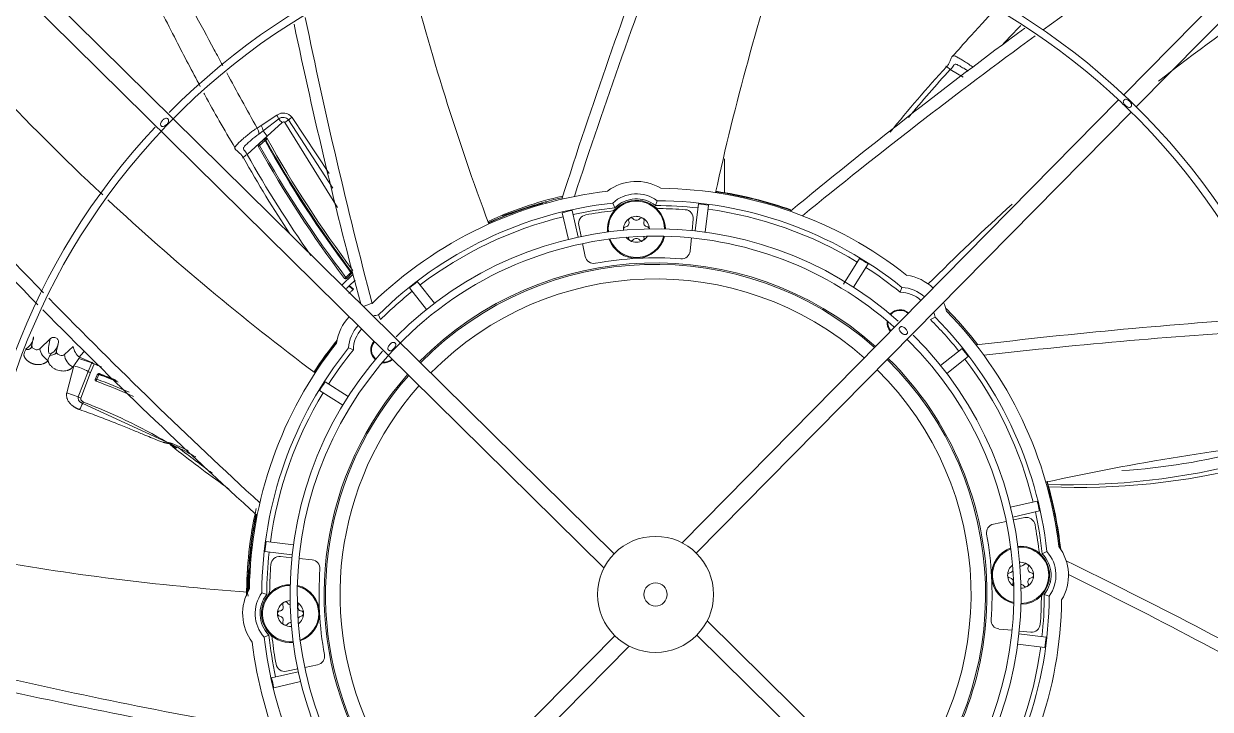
# Model space of a CAD drawing. Header units: millimetres. Extents: x 113490 to 142599, y -20467 to 115.
# Drawn here: x 128696.5 to 129105.5, y -10328.6 to -10092.3 of the extents above; entities that cross this region are included whole.
import ezdxf

# ---------------------------------------------------------------- set-up
doc = ezdxf.new("R2010")
doc.units = ezdxf.units.MM
doc.layers.add('DV3_0', color=7, linetype='Continuous')

msp = doc.modelspace()

# ---------------------------------------------------------------- linework, layer by layer
at = {"layer": 'DV3_0', "color": 7, "linetype": 'Continuous', "lineweight": 15}
for p, q in [((128554.01, -9942.2), (128896.44, -10279.87)), ((128900, -10274.95), (128561.7, -9941.35)), ((129228.36, -9961.9), (129075.62, -10116.79)), ((129079.94, -10120.95), (129232.66, -9966.08)), ((129015.85, -10108.08), (129020.33, -10110.72)), ((129073.86, -10118.57), (128923.36, -10271.19)), ((128928.28, -10274.75), (129078.19, -10122.73)), ((128778.32, -10127.36), (128783.69, -10123.81)), ((128778.97, -10129.23), (128784.33, -10125.08)), ((128780.41, -10131.1), (128785.5, -10126.33)), ((128786.43, -10126.36), (128804.58, -10155.67)), ((128787.72, -10125.48), (128802.95, -10148.99)), ((128788.94, -10124.57), (128801.71, -10143.89)), ((128777.44, -10130.33), (128778.97, -10129.23)), ((128773.46, -10137.37), (128780.41, -10131.1)), ((128777.41, -10133.87), (128779.29, -10132.14)), ((128777.77, -10134.29), (128779.64, -10132.57)), ((128779.64, -10132.57), (128779.9, -10132.4)), ((128779.9, -10132.4), (128780.39, -10131.88)), ((128938.05, -10150.52), (128938.05, -10138.81)), ((128872.64, -10154.77), (128861.4, -10158.56)), ((128900.23, -10155.72), (128899.48, -10154.09)), ((128914.24, -10154.99), (128914.81, -10153.29)), ((128929.01, -10154.36), (128927.86, -10163.73)), ((128932.48, -10154.79), (128931.33, -10164.15)), ((128882.07, -10157.43), (128884.19, -10166.63)), ((128885.48, -10156.64), (128887.6, -10165.84)), ((128888.58, -10165.63), (128887.77, -10161.75)), ((128927.26, -10159.68), (128926.86, -10163.62)), ((128926.61, -10166.11), (128926.16, -10170.63)), ((128890.01, -10172.52), (128889.09, -10168.08)), ((128984.52, -10173.21), (128978.99, -10182.06)), ((128987.49, -10175.07), (128982.49, -10183.07)), ((128809.84, -10178.74), (128806.1, -10182.35)), ((128809.24, -10177.99), (128807.52, -10179.76)), ((128809.53, -10178.31), (128807.8, -10180.09)), ((128810.67, -10180.74), (128808.66, -10182.64)), ((128810.08, -10183.83), (128809.98, -10183.95)), ((128829.48, -10183.35), (128835.29, -10190.79)), ((128832.24, -10181.2), (128838.05, -10188.63)), ((128998.57, -10184.85), (128999.19, -10183.17)), ((128819.48, -10194.24), (128818.69, -10192.63)), ((129008.99, -10194.24), (129010.6, -10193.44)), ((128699.87, -10200.22), (128699.27, -10203.11)), ((128697.23, -10204.34), (128697.13, -10204.55)), ((128699.05, -10203.98), (128699.52, -10201.74)), ((128701.99, -10204.3), (128705.72, -10200.74)), ((128707.54, -10205.85), (128708.06, -10203.56)), ((128707.75, -10205.07), (128708.43, -10202)), ((128713.53, -10203.56), (128710.45, -10206.33)), ((128810.1, -10204.66), (128808.42, -10204.04)), ((129019.88, -10204.23), (129012.44, -10210.05)), ((128705.07, -10205.83), (128705.72, -10206.12)), ((128705.72, -10206.12), (128705.54, -10206.48)), ((128713.71, -10210.22), (128715.41, -10207.65)), ((128715.68, -10207.22), (128719.92, -10209.01)), ((129022.03, -10206.99), (129014.6, -10212.8)), ((128718.66, -10212.15), (128715.24, -10220.94)), ((128719.44, -10212.56), (128716.16, -10221.35)), ((128719.87, -10209.15), (128718.66, -10212.15)), ((128720.69, -10209.62), (128719.44, -10212.56)), ((128719.92, -10209.01), (128719.87, -10209.15)), ((128719.93, -10208.97), (128719.92, -10209.01)), ((128720.72, -10209.54), (128720.69, -10209.62)), ((128720.73, -10209.53), (128720.72, -10209.54)), ((128721.1, -10214.95), (128721.8, -10213.34)), ((128721.66, -10214.79), (128722.36, -10213.18)), ((128722.43, -10213.05), (128722.54, -10212.89)), ((128800.32, -10215.74), (128808.32, -10220.74)), ((128715.24, -10220.94), (128711.3, -10219.49)), ((128716.16, -10221.35), (128715.24, -10220.94)), ((128798.46, -10218.71), (128806.47, -10223.71)), ((128717.07, -10222.69), (128716.78, -10223.16)), ((128746.91, -10237.16), (128747.08, -10237.39)), ((128747.19, -10237.2), (128747.27, -10237.29)), ((128747.19, -10237.2), (128747.34, -10237.26)), ((128747.34, -10237.26), (128747.5, -10237.32)), ((128747.5, -10237.32), (128748.88, -10238.61)), ((128747.08, -10237.39), (128748.62, -10238.83)), ((129045.8, -10256.82), (129036.6, -10258.94)), ((129046.59, -10260.23), (129037.39, -10262.35)), ((129030.71, -10264.76), (129035.15, -10263.84)), ((129037.6, -10263.33), (129041.48, -10262.52)), ((128780.03, -10270.75), (128789.4, -10271.9)), ((128779.61, -10274.22), (128788.98, -10275.37)), ((128784.93, -10275.97), (128788.87, -10276.37)), ((128791.36, -10276.62), (128795.87, -10277.07)), ((129047.5, -10274.99), (129049.14, -10274.23)), ((128780.24, -10288.99), (128778.54, -10288.42)), ((129048.24, -10288.99), (129049.94, -10289.57)), ((129241.33, -10603.11), (128932.04, -10298.11)), ((129037.12, -10301.36), (129032.6, -10300.91)), ((129048.87, -10303.76), (129039.5, -10302.61)), ((129043.55, -10302.01), (129039.6, -10301.61)), ((128900.2, -10303.23), (128566.6, -10641.53)), ((128567.45, -10649.21), (128905.11, -10306.79)), ((128780.97, -10303), (128779.34, -10303.75)), ((128928.48, -10303.03), (129237.15, -10607.41)), ((129048.44, -10307.23), (129039.07, -10306.08)), ((128790.88, -10314.65), (128787, -10315.46)), ((128797.77, -10313.22), (128793.33, -10314.14)), ((128781.89, -10317.75), (128791.09, -10315.63)), ((128782.68, -10321.16), (128791.87, -10319.04))]:
    msp.add_line(p, q, dxfattribs=at)
at = {"layer": 'DV3_0', "color": 7, "linetype": 'Continuous', "lineweight": 20}
for p, q in [((128786.43, -10126.36), (128787.72, -10125.48)), ((128875.07, -10154.21), (128875.03, -10154.07)), ((128808.66, -10182.64), (128808.52, -10182.78)), ((128715.4, -10207.65), (128715.68, -10207.22)), ((128719.87, -10209.15), (128715.41, -10207.65)), ((128711.3, -10219.49), (128713.71, -10210.22)), ((128716.78, -10223.16), (128745.78, -10236.48)), ((128745.78, -10236.48), (128745.77, -10236.89)), ((128745.78, -10236.48), (128746.32, -10236.78)), ((128745.78, -10236.48), (128746.88, -10236.69)), ((128746.32, -10236.78), (128746.87, -10237.09)), ((128746.87, -10237.09), (128746.88, -10236.69)), ((128746.87, -10237.09), (128746.91, -10237.16)), ((128747.01, -10237.14), (128746.91, -10237.16)), ((128747.01, -10237.14), (128747.19, -10237.2)), ((128747.27, -10237.29), (128747.08, -10237.39)), ((128747.34, -10237.26), (128747.27, -10237.29)), ((128748.88, -10238.61), (128748.62, -10238.83)), ((128749.37, -10238.18), (128749.74, -10238.37))]:
    msp.add_line(p, q, dxfattribs=at)
at = {"layer": 'DV3_0', "color": 7, "linetype": 'Continuous', "lineweight": 15}
for radius in [20, 4]:
    msp.add_circle((128914.24, -10288.99), radius, dxfattribs=at)
for centre, radius, start, end in [((128914.24, -10288.99), 551.5, 105.4775, 164.5225), ((128914.24, -10288.99), 551.5, 15.4775, 74.5225), ((130179.63, -11647.12), 1921.39, 122.74609, 126.08801), ((128914.24, -10288.99), 236, 46.5586, 135.2674), ((128914.24, -10288.99), 233.5, 90, 135.7261), ((130635.83, -10712.04), 1840.9, 159.13473, 162.31372), ((130713.01, -10747.41), 1921.39, 158.90776, 161.94183), ((128914.24, -10288.99), 233.5, 46.5418, 90), ((129623.25, -10800.46), 872.22, 121.56134, 127.88902), ((129787.24, -10335.96), 872.25, 161.57137, 167.7255), ((129319.63, -9514.4), 872.25, 219.6863, 226.90224), ((129674.05, -9856.53), 872.25, 194.34102, 200.4525), ((130591.57, -9714.08), 1841.22, 191.86002, 194.94133), ((130675.31, -9702.15), 1921.39, 191.64948, 194.66814), ((130133.82, -11575.64), 1840.9, 126.39449, 129.58672), ((130179.63, -11647.12), 1921.39, 126.18988, 129.21483), ((130078.48, -8843.21), 1921.39, 220.9289, 224.29797), ((130014.25, -8898.73), 1840.9, 220.96503, 224.5045), ((129316.32, -10386.86), 411.46, 137.1813, 141.3215), ((129326.1, -10392.88), 421.15, 137.4489, 140.4249), ((128914.24, -10288.99), 236, 45.7307, 46.5586), ((128914.24, -10288.99), 233.5, 45.8392, 46.5418), ((128914.24, -10288.99), 233.5, 316.4663, 45.8392), ((128914.24, -10288.99), 236, 45.7088, 45.7307), ((128914.24, -10288.99), 236, 317.0271, 45.7088), ((128914.24, -10288.99), 233.5, 135.7261, 136.5342), ((128778.71, -10127.11), 5.97, 19.9095, 33.5903), ((128796.5, -10114.89), 15.87, 219.9344, 226.1383), ((128799.09, -10139.4), 17.97, 124.3919, 129.2551), ((128914.24, -10288.99), 236, 136.9648, 225.2631), ((128914.24, -10288.99), 233.5, 136.5342, 225.7814), ((128671.54, -9957.18), 200.9, 301.6287, 302.1063), ((128774.24, -10130.05), 3.21, 354.9769, 34.2701), ((128794.37, -10118.86), 18.56, 213.9567, 221.2472), ((128777.77, -10134.28), 0.539, 130.9762, 206.9336), ((129113.77, -9947.17), 385.12, 209.1088, 217.2094), ((128781.58, -10130.65), 5.27, 217.7216, 223.716), ((129114.04, -9946.84), 384.98, 209.1375, 217.2314), ((128782.02, -10130.23), 3.34, 214.9281, 224.3802), ((129114.95, -9946.43), 383.51, 209.0348, 217.1413), ((129114.79, -9946.66), 382.95, 209.013, 217.1255), ((129114.15, -9947.51), 381.29, 208.9171, 217.0601), ((129127.53, -9940.06), 406.98, 209.179, 213.5123), ((129136.67, -9932.38), 417.06, 209.4401, 215.09), ((128907.64, -10163.16), 16.5, 59.1138, 126.8862), ((128914.24, -10288.99), 140, 96.7677, 134.2323), ((128907.64, -10163.16), 12.2, 54.0148, 131.9852), ((128914.24, -10288.99), 140, 51.7677, 89.2323), ((128914.24, -10288.99), 140.5, 70.6035, 81.4839), ((129319.63, -9514.4), 872.25, 227.0594, 233.1795), ((128914.24, -10288.99), 135.7, 96.2429, 134.7571), ((128910.49, -10277.69), 129.1, 102.6466, 114.718), ((128914.24, -10288.99), 140.5, 106.2061, 114.2129), ((128914.24, -10288.99), 140.5, 103.2172, 105.6896), ((128907.64, -10163.16), 10, 0.7258, 185.2742), ((128907.64, -10163.16), 10.5, 51.1098, 134.8902), ((128915.75, -10153), 3, 231.432, 269.3637), ((128914.24, -10288.99), 134, 83.7483, 90.0009), ((128914.24, -10288.99), 135.7, 51.2429, 89.7571), ((129623.25, -10800.46), 872.22, 132.21456, 134.84001), ((128914.24, -10288.99), 134, 103.7483, 127.2517), ((128914.24, -10288.99), 134, 95.9991, 102.2517), ((128890.71, -10161.14), 3, 100.4277, 191.75), ((128914.24, -10288.99), 133, 96.6363, 100.4277), ((128898.52, -10153.9), 3, 276.6363, 314.568), ((128907.64, -10163.16), 4.47, 120, 180), ((128905.85, -10160.06), 0.895, 120, 202.4776), ((128907.64, -10163.16), 4.48, 90, 120), ((128905.85, -10160.06), 0.895, 37.5224, 120), ((128907.64, -10158.69), 1.36, 217.5224, 322.4776), ((128907.64, -10163.16), 4.47, 60, 90), ((128909.43, -10160.06), 0.895, 60, 142.4776), ((128907.64, -10163.16), 4.48, 1.9825, 60), ((128909.43, -10160.06), 0.895, 337.5224, 60), ((128914.24, -10288.99), 133, 85.5723, 89.3637), ((128924.27, -10159.38), 3, 354.25, 85.5723), ((128914.24, -10288.99), 134, 58.7483, 82.2517), ((128914.24, -10288.99), 126, 48.3991, 135.1791), ((128904.06, -10163.16), 0.895, 97.5224, 180), ((128907.64, -10163.16), 4.47, 180, 184.0175), ((128904.06, -10163.16), 0.895, 180, 200.2402), ((128903.77, -10160.93), 1.36, 277.5224, 22.4776), ((128911.52, -10160.93), 1.36, 157.5224, 262.4776), ((128911.22, -10163.16), 0.895, 9.9487, 82.4776), ((128914.24, -10288.99), 123.5, 90, 135.9997), ((128907.64, -10163.16), 10, 199.6905, 346.3095), ((128907.64, -10163.16), 4.47, 217.8113, 240), ((128905.85, -10166.26), 0.895, 157.5224, 240), ((128903.77, -10165.4), 1.36, 337.5224, 341.5363), ((128905.85, -10166.26), 0.895, 240, 322.4776), ((128907.64, -10163.16), 4.48, 240, 300), ((128907.64, -10167.64), 1.36, 37.5224, 142.4776), ((128909.43, -10166.26), 0.895, 217.5224, 300), ((128907.64, -10163.16), 4.48, 300, 328.1887), ((128909.43, -10166.26), 0.895, 300, 22.4776), ((128911.52, -10165.4), 1.36, 186.618, 202.4776), ((128914.24, -10288.99), 123.5, 48.3006, 90), ((128923.17, -10170.33), 3, 265.6946, 354.25), ((128914.24, -10288.99), 114.25, 48.4114, 135.4011), ((128914.24, -10288.99), 113.75, 48.4247, 135.4011), ((128892.95, -10171.91), 3, 191.75, 280.3054), ((128914.24, -10288.99), 116, 85.6946, 100.3054), ((128807.43, -10179.75), 0.498, 218.6541, 318.3291), ((128806.85, -10175), 3.83, 308.5921, 312.9567), ((128914.24, -10288.99), 134, 50.9991, 57.2517), ((128998.55, -10195.35), 16.5, 46.3964, 81.8862), ((128805.64, -10187.86), 5.84, 42.0523, 60.4649), ((128805.05, -10188.42), 6.81, 42.3918, 58.0521), ((128998.55, -10195.35), 12.2, 46.7471, 86.9852), ((130078.48, -8843.21), 1921.39, 224.37443, 227.39583), ((128914.24, -10288.99), 134, 128.7483, 135.0009), ((128998.55, -10195.35), 10.5, 46.9653, 89.8902), ((130014.25, -8898.73), 1840.9, 224.58153, 227.76772), ((128820.6, -10204.68), 16.5, 104.1138, 115.0288), ((128998.55, -10195.35), 4.5, 49.0529, 138), ((128998.55, -10195.35), 4.25, 49.2681, 138.9663), ((128998.55, -10195.35), 12.2, 9.0148, 17.4816), ((128998.55, -10195.35), 16.5, 14.1138, 25.142), ((128914.24, -10288.99), 140.5, 37.8001, 44.5323), ((128914.24, -10288.99), 140, 6.7677, 44.2323), ((128820.6, -10204.68), 16.5, 136.3964, 171.8862), ((128820.6, -10204.68), 12.2, 136.7471, 176.9852), ((128820.6, -10204.68), 12.2, 99.0148, 107.4816), ((128998.55, -10195.35), 4.5, 172.604, 221.7492), ((128998.55, -10195.35), 4.25, 174.8173, 221.5341), ((128914.24, -10288.99), 134, 38.7483, 45.0009), ((128914.24, -10288.99), 135.7, 6.2429, 44.7571), ((129244.61, -12030.74), 1840.9, 93.67624, 96.85972), ((128694.69, -10199.81), 5.2, 299.2753, 355.4657), ((128820.6, -10204.68), 10.5, 136.9653, 179.8902), ((128914.24, -10288.99), 126, 318.4756, 45.1616), ((129244.5, -12115.65), 1921.39, 93.4677, 96.48783), ((128702.37, -10207.5), 6.02, 150.6073, 169.7649), ((128708.01, -10203.12), 6.14, 191.0857, 238.4637), ((128716.09, -10204.67), 11.09, 159.2633, 186.0082), ((128703.28, -10201.56), 5.17, 298.1501, 355.1477), ((128719.1, -10202.74), 5.64, 188.4366, 232.6429), ((128914.24, -10288.99), 140, 141.7677, 179.2323), ((128914.24, -10288.99), 135.7, 141.2429, 179.7571), ((128914.24, -10288.99), 140.5, 141.3912, 146.9012), ((128820.6, -10204.68), 4.5, 138, 228), ((128820.6, -10204.68), 4.25, 139.2681, 228.9663), ((128914.24, -10288.99), 123.5, 135.9997, 137.2092), ((128914.24, -10288.99), 123.5, 317.6348, 45.2819), ((128710.83, -10209.65), 6.17, 149.0264, 167.8628), ((128716.23, -10205.58), 5.82, 187.3222, 240.049), ((128914.24, -10288.99), 126, 138.321, 225.2028), ((128914.24, -10288.99), 123.5, 137.2092, 226.1082), ((128914.24, -10288.99), 134, 140.9991, 147.2517), ((128820.6, -10204.68), 4.5, 263.0148, 311.7492), ((128820.6, -10204.68), 4.25, 264.8173, 311.5341), ((128914.24, -10288.99), 113.75, 318.4247, 45.4011), ((128914.24, -10288.99), 114.25, 0, 45.4011), ((128914.24, -10288.99), 134, 13.7483, 37.2517), ((128869.59, -10357.26), 214.29, 136.6703, 136.8213), ((128636.67, -10423), 229.43, 67.8122, 68.5066), ((128726.33, -10216.9), 5.12, 155.7254, 163.7053), ((128645.22, -10419.55), 217.85, 65.8506, 69.5295), ((128645.36, -10419.28), 218.26, 66.3808, 69.5382), ((128722.26, -10213.5), 0.483, 68.6251, 160.5796), ((128723.19, -10213.54), 0.903, 146.9279, 156.6786), ((128646.49, -10414.99), 215.6, 67.4926, 69.3956), ((128646.64, -10414.44), 215.18, 67.5838, 69.3759), ((128647.01, -10412.97), 213.86, 67.6827, 69.3175), ((128914.24, -10288.99), 114.25, 138.4114, 204.5312), ((128914.24, -10288.99), 113.75, 138.4247, 203.2684), ((128914.24, -10288.99), 134, 148.7483, 172.2517), ((128747.11, -10239.7), 34.54, 151.3925, 155.3449), ((128746.02, -10240.12), 3.15, 71.5892, 74.3028), ((129234.17, -11102.61), 872.25, 96.10944, 102.2715), ((129059.98, -10016.98), 229.83, 273.7436, 284.4718), ((129057.03, -10010.5), 240.73, 268.2172, 284.865), ((129060.47, -10016.41), 235.71, 267.3918, 284.4925), ((128914.24, -10288.99), 140.5, 6.3104, 16.1431), ((128905.87, -10288.92), 132.6, 167.1218, 180.2811), ((128914.24, -10288.99), 140.5, 168.7601, 179.5273), ((128914.24, -10288.99), 134, 5.9991, 12.2517), ((129031.32, -10267.7), 3, 101.75, 190.3054), ((129042.09, -10265.46), 3, 10.4277, 101.75), ((128914.24, -10288.99), 133, 6.6363, 10.4277), ((128914.24, -10288.99), 116, 355.6946, 10.3054), ((129040.07, -10282.4), 10, 109.6905, 256.3095), ((129040.07, -10282.4), 10, 0, 95.2742), ((129049.33, -10273.27), 3, 186.6363, 224.568), ((129040.07, -10282.4), 16.5, 329.1138, 36.8862), ((128836.5, -9418.2), 872.25, 259.76861, 265.86893), ((128914.24, -10288.99), 134, 173.7483, 180.0009), ((128784.63, -10278.95), 3, 84.25, 175.5723), ((128795.57, -10280.06), 3, 355.6946, 84.25), ((129040.07, -10282.4), 4.48, 90, 94.0175), ((129040.07, -10282.4), 4.47, 60, 90), ((129040.07, -10282.4), 10.5, 321.1098, 44.8902), ((129040.07, -10282.4), 12.2, 324.0148, 41.9852), ((128250.29, -11933.2), 1841.3, 60.95292, 64.05747), ((128816.91, -10284.22), 43.48, 175.7427, 187.0743), ((128914.24, -10288.99), 133, 175.5723, 179.3637), ((128914.24, -10288.99), 116, 175.6946, 190.3054), ((129040.07, -10282.4), 4.48, 127.8113, 180), ((129036.49, -10282.4), 0.895, 97.5224, 180), ((129036.19, -10280.16), 1.36, 277.5224, 338.4565), ((129040.07, -10277.92), 1.36, 261.428, 322.4776), ((129041.86, -10279.3), 0.895, 60, 142.4776), ((129040.07, -10282.4), 4.48, 0, 60), ((129041.86, -10279.3), 0.895, 337.5224, 60), ((129043.94, -10280.16), 1.36, 157.5224, 262.4776), ((129043.65, -10282.4), 0.895, 0, 82.4776), ((128204.55, -12004.18), 1921.33, 60.74083, 63.6758), ((128788.41, -10295.58), 10, 90, 275.2742), ((128788.41, -10295.58), 10, 0, 76.3095), ((129040.07, -10282.4), 4.47, 180, 238.1887), ((129036.49, -10282.4), 0.895, 180, 262.4776), ((129036.19, -10284.63), 1.36, 337.5224, 82.4776), ((129038.28, -10285.5), 0.895, 157.5224, 230.5125), ((129040.07, -10282.4), 10, 270, 0), ((129040.07, -10286.87), 1.36, 37.5224, 84.745), ((129040.07, -10282.4), 4.48, 271.9825, 300), ((129041.86, -10285.5), 0.895, 217.5224, 300), ((129040.07, -10282.4), 4.48, 300, 0), ((129041.86, -10285.5), 0.895, 300, 22.4776), ((129043.94, -10284.63), 1.36, 97.5224, 202.4776), ((129043.65, -10282.4), 0.895, 277.5224, 0), ((128788.41, -10295.58), 16.5, 149.1138, 216.8862), ((128788.41, -10295.58), 12.2, 144.0148, 221.9852), ((128788.41, -10295.58), 10.5, 141.1098, 224.8902), ((128778.25, -10287.48), 3, 321.432, 359.3637), ((128914.24, -10288.99), 114.25, 318.4114, 0), ((128914.24, -10288.99), 135.7, 321.2429, 359.7571), ((128914.24, -10288.99), 133, 355.5723, 359.3637), ((129050.23, -10290.5), 3, 141.432, 179.3637), ((128914.24, -10288.99), 134, 353.7483, 0.0009), ((128788.41, -10295.58), 4.47, 120, 180), ((128784.54, -10293.35), 1.36, 277.5224, 22.4776), ((128786.62, -10292.48), 0.895, 120, 202.4776), ((128788.41, -10295.58), 4.48, 91.9825, 120), ((128786.62, -10292.48), 0.895, 37.5224, 120), ((128788.41, -10291.11), 1.36, 217.5224, 264.745), ((128788.41, -10295.58), 4.48, 0, 58.1887), ((128790.2, -10292.48), 0.895, 337.5224, 50.5125), ((128792.29, -10293.35), 1.36, 157.5224, 262.4776), ((128914.24, -10288.99), 140, 321.7677, 359.2323), ((128784.83, -10295.58), 0.895, 97.5224, 180), ((128788.41, -10295.58), 4.47, 180, 240), ((128784.83, -10295.58), 0.895, 180, 262.4776), ((128784.54, -10297.82), 1.36, 337.5224, 82.4776), ((128786.62, -10298.69), 0.895, 157.5224, 240), ((128788.41, -10300.06), 1.36, 81.428, 142.4776), ((128792.29, -10297.82), 1.36, 97.5224, 158.4565), ((128788.41, -10295.58), 4.48, 307.8113, 0), ((128788.41, -10295.58), 10, 289.6905, 0), ((128791.99, -10295.58), 0.895, 0, 82.4776), ((128791.99, -10295.58), 0.895, 277.5224, 0), ((129032.9, -10297.92), 3, 175.6946, 264.25), ((128779.15, -10304.71), 3, 6.6363, 44.568), ((128786.62, -10298.69), 0.895, 240, 322.4776), ((128788.41, -10295.58), 4.48, 240, 274.0175), ((129043.85, -10299.03), 3, 264.25, 355.5723), ((128914.24, -10288.99), 140, 186.7677, 203.7505), ((128914.24, -10288.99), 135.7, 186.2429, 202.9304), ((128914.24, -10288.99), 134, 185.9991, 192.2517), ((128914.24, -10288.99), 133, 186.6363, 190.4277), ((128797.16, -10310.28), 3, 281.75, 10.3054), ((128914.24, -10288.99), 134, 328.7483, 352.2517), ((128786.39, -10312.52), 3, 190.4277, 281.75), ((129112.03, -8443.29), 1921.39, 257.09501, 260.12283), ((129088, -8524.72), 1840.9, 257.29812, 260.49472)]:
    msp.add_arc(centre, radius, start, end, dxfattribs=at)
at = {"layer": 'DV3_0', "color": 7, "linetype": 'Continuous', "lineweight": 20}
for centre, radius, start, end in [((128785.93, -10126.84), 3.77, 37.022, 126.4642), ((128774.74, -10129.65), 4.25, 5.7332, 32.7349), ((128914.24, -10288.99), 140.35, 70.5208, 81.4905), ((128914.24, -10288.99), 140.35, 106.2061, 114.1302), ((128907.64, -10163.16), 9.71, 0.7926, 185.2074), ((128907.64, -10163.16), 9.71, 200.0694, 345.9306), ((128914.24, -10288.99), 108.75, 48.5638, 135.4011), ((128914.24, -10288.99), 140.35, 141.5068, 146.9448), ((128724.82, -10213.02), 10.82, 133.4767, 147.5853), ((128709.08, -10229.43), 19.76, 61.0068, 76.4573), ((128720.41, -10209.74), 2.98, 233.9494, 251.079), ((128721.69, -10206.92), 2.88, 230.996, 249.7015), ((128721.96, -10206.81), 3, 227.0792, 245.6013), ((128722, -10206.86), 2.96, 225.694, 244.6308), ((128914.24, -10288.99), 108.75, 318.5638, 45.4011), ((128914.24, -10288.99), 108.75, 138.5638, 206.9605), ((128641.94, -10415.91), 207.31, 59.9431, 68.752), ((128716.82, -10395.82), 161.55, 79.2786, 79.6761), ((128693.26, -10368.35), 142.16, 65.0797, 67.84), ((128732.85, -10271.78), 37.44, 63.8071, 66.9621), ((129205.56, -9645.38), 748.98, 232.40465, 234.17794), ((129253.25, -9584.75), 825.07, 232.3917, 233.40913), ((128654.44, -10420.98), 205.99, 60.5447, 62.4419), ((128914.24, -10288.99), 140.35, 6.5068, 15.9471), ((128914.24, -10288.99), 140.35, 168.7119, 179.5033), ((129040.07, -10282.4), 9.71, 110.0694, 255.9306), ((129040.07, -10282.4), 9.71, 0, 95.2074), ((128788.41, -10295.58), 9.71, 90, 275.2074), ((128788.41, -10295.58), 9.71, 0, 75.9306), ((129040.07, -10282.4), 9.71, 270.7926, 0), ((128788.41, -10295.58), 9.71, 290.0694, 0)]:
    msp.add_arc(centre, radius, start, end, dxfattribs=at)
at = {"layer": 'DV3_0', "color": 7, "linetype": 'Continuous', "lineweight": 15}
for centre, major_axis, ratio, start_param, end_param in [((128922.99, -10334.13), (-35.58, 183.06), 0.866796, 0.070986, 0.078814), ((128930.25, -10158.6), (21.65, -2.66), 0.186545, 1.490488, 1.651105), ((128884.69, -10160.99), (21.26, 4.91), 0.186545, 1.490488, 1.651105), ((128983.85, -10177.58), (18.5, -11.56), 0.186545, 1.490488, 1.651105), ((128833.36, -10185.47), (17.19, 13.43), 0.186545, 1.490488, 1.651105), ((129017.76, -10208.11), (13.43, -17.19), 0.186545, 1.490488, 1.651105), ((128802.83, -10219.37), (11.56, 18.5), 0.186545, 1.490488, 1.651105), ((129042.24, -10259.44), (4.91, -21.26), 0.186545, 1.490488, 1.651105), ((128783.85, -10272.98), (2.66, 21.65), 0.186545, 1.490488, 1.651105), ((129044.63, -10305), (-2.66, -21.65), 0.186545, 1.490488, 1.651105), ((128786.23, -10318.54), (-4.91, 21.26), 0.186545, 1.490488, 1.651105)]:
    msp.add_ellipse(centre, major_axis=major_axis, ratio=ratio, start_param=start_param, end_param=end_param, dxfattribs=at)
at = {"layer": 'DV3_0', "color": 7, "linetype": 'Continuous', "lineweight": 20}
for centre, major_axis, ratio, start_param, end_param in [((128875.16, -10154.55), (-0.14, 0.48), 0.498451, 4.711945, 6.283185), ((128875.16, -10154.55), (-0.353, 0.354), 0.432332, 4.479982, 5.381811), ((128876.38, -10154.21), (-0.135, 0.481), 0.498743, 4.711945, 6.283185), ((128756.04, -10212.9), (-22.75, -32.05), 0.299104, 0.877808, 0.898526)]:
    msp.add_ellipse(centre, major_axis=major_axis, ratio=ratio, start_param=start_param, end_param=end_param, dxfattribs=at)
at = {"layer": 'DV3_0', "color": 7, "linetype": 'Continuous', "lineweight": 15}
for points, knots in [([(128701.47, -10020.47), (128702.72, -10022), (128708.21, -10028.86), (128717.73, -10041.87), (128729.02, -10060.03), (128739.3, -10079.1), (128748.45, -10097), (128754.52, -10108.76), (128757.3, -10113.93)], [0.2450626, 0.2450626, 0.2450626, 0.2450626, 0.2785483, 0.3937658, 0.5184271, 0.640965, 0.7604313, 0.861417, 0.861417, 0.861417, 0.861417]), ([(128765.04, -10106.65), (128764.06, -10104.85), (128763.08, -10103.04), (128757.31, -10092.33), (128752.56, -10083.48), (128742.76, -10066.14), (128737.71, -10057.66), (128726.88, -10041.45), (128721.08, -10033.74), (128712.25, -10023.01), (128709.46, -10019.74), (128706.62, -10016.53)], [0.0997666, 0.0997666, 0.0997666, 0.0997666, 0.125, 0.125, 0.25, 0.25, 0.375, 0.375, 0.5, 0.5, 0.5559137, 0.5559137, 0.5559137, 0.5559137]), ([(129031.32, -10087.38), (129029.9, -10088.88), (129024.98, -10094.11), (129020.49, -10099.19), (129016.69, -10103.49)], [0.8765408, 0.8765408, 0.8765408, 0.8765408, 0.9116272, 1, 1, 1, 1]), ([(129014.52, -10107.2), (129014.64, -10107.05), (129014.88, -10106.77), (129015.18, -10106.3), (129015.44, -10105.8), (129015.66, -10105.29), (129015.96, -10104.53), (129016.31, -10103.65), (129016.71, -10103.24), (129017.25, -10103.36), (129018.05, -10103.73), (129019.14, -10104.34), (129020.46, -10105.13), (129021.85, -10106.02), (129022.96, -10106.77), (129023.55, -10107.19), (129023.65, -10107.26)], [0, 0, 0, 0, 0.0308823, 0.0618034, 0.0937273, 0.1276085, 0.1643607, 0.2562228, 0.3477186, 0.4000812, 0.475582, 0.5732089, 0.6560123, 0.760322, 0.8589949, 0.8797353, 0.8797353, 0.8797353, 0.8797353]), ([(129015.85, -10108.08), (129016.45, -10107.62), (129016.74, -10106.97), (129017.15, -10106.37), (129017.29, -10106.24), (129017.56, -10106.2), (129017.64, -10106.21), (129017.86, -10106.27), (129018.01, -10106.33), (129018.53, -10106.56), (129018.97, -10106.8), (129019.86, -10107.3), (129020.34, -10107.58), (129021.2, -10108.11), (129021.58, -10108.35), (129021.97, -10108.6)], [0, 0, 0, 0, 0.25, 0.25, 0.375, 0.375, 0.4375, 0.4375, 0.5, 0.5, 0.625, 0.625, 0.75, 0.75, 0.850587, 0.850587, 0.850587, 0.850587]), ([(129014.52, -10107.2), (129014.24, -10106.91), (129014.24, -10106.85), (129014.78, -10107.2), (129015.31, -10107.62), (129015.85, -10108.08)], [0, 0, 0, 0, 0.5, 0.5, 1, 1, 1, 1]), ([(128758.55, -10116.26), (128758.66, -10116.46), (128762.05, -10122.68), (128765.44, -10128.51), (128769.33, -10135.22)], [0.8766299, 0.8766299, 0.8766299, 0.8766299, 0.8805474, 1, 1, 1, 1]), ([(129078.11, -10120.9), (129078.06, -10120.94), (129077.97, -10121.02), (129077.73, -10121.14), (129077.33, -10121.17), (129076.9, -10120.99), (129076.51, -10120.73), (129076.2, -10120.45), (129075.92, -10120.15), (129075.64, -10119.78), (129075.46, -10119.36), (129075.49, -10118.97), (129075.6, -10118.74), (129075.68, -10118.65), (129075.72, -10118.6)], [0, 0, 0, 0, 0.040488, 0.081902, 0.180627, 0.320355, 0.409206, 0.504808, 0.600124, 0.687341, 0.822717, 0.918807, 0.959755, 1, 1, 1, 1]), ([(129075.72, -10118.6), (129075.76, -10118.56), (129075.85, -10118.48), (129076.09, -10118.36), (129076.49, -10118.32), (129076.93, -10118.5), (129077.32, -10118.77), (129077.63, -10119.04), (129077.91, -10119.34), (129078.18, -10119.71), (129078.37, -10120.13), (129078.34, -10120.53), (129078.23, -10120.76), (129078.15, -10120.85), (129078.11, -10120.9)], [0, 0, 0, 0, 0.040529, 0.082096, 0.181604, 0.321297, 0.409637, 0.504692, 0.598943, 0.685714, 0.821727, 0.918717, 0.959765, 1, 1, 1, 1]), ([(128743.85, -10127.51), (128743.81, -10127.47), (128743.73, -10127.38), (128743.61, -10127.14), (128743.57, -10126.73), (128743.75, -10126.3), (128744.01, -10125.91), (128744.29, -10125.6), (128744.59, -10125.32), (128744.96, -10125.05), (128745.38, -10124.86), (128745.77, -10124.89), (128746.01, -10125), (128746.1, -10125.08), (128746.15, -10125.12)], [0, 0, 0, 0, 0.040529, 0.082096, 0.181604, 0.321297, 0.409637, 0.504692, 0.598943, 0.685714, 0.821727, 0.918717, 0.959765, 1, 1, 1, 1]), ([(128746.15, -10125.12), (128746.19, -10125.17), (128746.27, -10125.26), (128746.38, -10125.5), (128746.42, -10125.9), (128746.24, -10126.33), (128745.98, -10126.72), (128745.7, -10127.03), (128745.4, -10127.31), (128745.03, -10127.58), (128744.61, -10127.77), (128744.22, -10127.74), (128743.99, -10127.63), (128743.89, -10127.55), (128743.85, -10127.51)], [0, 0, 0, 0, 0.040488, 0.081902, 0.180627, 0.320355, 0.409206, 0.504808, 0.600124, 0.687341, 0.822717, 0.918807, 0.959755, 1, 1, 1, 1]), ([(128772.2, -10138.48), (128772.1, -10138.32), (128771.9, -10138), (128771.55, -10137.56), (128771.16, -10137.16), (128770.74, -10136.79), (128770.11, -10136.26), (128769.38, -10135.61), (128769.12, -10135.06), (128769.4, -10134.53), (128770.01, -10133.83), (128770.93, -10132.93), (128772.11, -10131.88), (128773.39, -10130.8), (128774.72, -10129.75), (128775.87, -10128.9), (128776.58, -10128.44), (128776.89, -10128.24)], [0, 0, 0, 0, 0.030477, 0.061058, 0.092665, 0.126219, 0.162611, 0.254997, 0.347179, 0.400187, 0.476873, 0.57601, 0.660009, 0.765175, 0.861951, 0.939416, 1, 1, 1, 1]), ([(128773.46, -10137.37), (128773.21, -10136.66), (128772.67, -10136.18), (128772.23, -10135.58), (128772.15, -10135.39), (128772.19, -10135.11), (128772.23, -10135.03), (128772.35, -10134.83), (128772.45, -10134.7), (128772.84, -10134.26), (128773.2, -10133.91), (128773.96, -10133.2), (128774.37, -10132.82), (128775.65, -10131.71), (128776.55, -10130.98), (128777.44, -10130.33)], [0, 0, 0, 0, 0.25, 0.25, 0.375, 0.375, 0.4375, 0.4375, 0.5, 0.5, 0.625, 0.625, 0.75, 0.75, 1, 1, 1, 1]), ([(128779.29, -10132.14), (128779.32, -10132.12), (128779.37, -10132.07), (128779.45, -10132.01), (128779.57, -10131.93), (128779.73, -10131.84), (128779.91, -10131.77), (128780.1, -10131.73), (128780.26, -10131.75), (128780.35, -10131.82), (128780.38, -10131.86), (128780.39, -10131.87), (128780.39, -10131.88)], [0, 0, 0, 0, 0.082418, 0.164586, 0.246739, 0.441628, 0.591306, 0.720285, 0.890976, 0.951176, 0.974103, 1, 1, 1, 1]), ([(128779.29, -10132.14), (128779.35, -10132.1), (128779.46, -10132.1), (128779.69, -10132.2), (128779.81, -10132.29), (128779.9, -10132.4)], [0, 0, 0, 0, 0.5, 0.5, 1, 1, 1, 1]), ([(128772.2, -10138.48), (128771.84, -10138.64), (128771.79, -10138.6), (128772.29, -10138.15), (128772.84, -10137.75), (128773.46, -10137.37)], [0, 0, 0, 0, 0.5, 0.5, 1, 1, 1, 1]), ([(128807.52, -10179.76), (128807.49, -10179.78), (128807.46, -10179.81), (128807.4, -10179.85), (128807.34, -10179.9), (128807.28, -10179.94), (128807.18, -10180.01), (128807.08, -10180.06), (128807.06, -10180.07), (128807.04, -10180.07)], [0, 0, 0, 0, 0.118741, 0.212559, 0.283639, 0.421785, 0.534533, 0.779247, 1, 1, 1, 1]), ([(128807.52, -10179.76), (128807.61, -10179.86), (128807.69, -10179.94), (128807.8, -10180.06), (128807.82, -10180.09), (128807.8, -10180.09)], [0, 0, 0, 0, 0.5, 0.5, 1, 1, 1, 1]), ([(128809.24, -10177.99), (128809.25, -10178), (128809.28, -10178.03), (128809.32, -10178.08), (128809.37, -10178.12), (128809.42, -10178.18), (128809.47, -10178.23), (128809.51, -10178.27), (128809.53, -10178.3), (128809.54, -10178.31), (128809.54, -10178.31), (128809.53, -10178.31)], [0, 0, 0, 0, 0.076843, 0.163202, 0.25872, 0.354249, 0.510247, 0.649933, 0.755807, 0.887991, 1, 1, 1, 1]), ([(128808.52, -10182.78), (128808.49, -10182.81), (128808.4, -10182.9), (128808.18, -10183.12), (128807.88, -10183.43), (128807.63, -10183.67), (128807.52, -10183.78)], [0, 0, 0, 0, 0.0235394, 0.05482, 0.1460797, 0.2223207, 0.2223207, 0.2223207, 0.2223207]), ([(128809.98, -10183.95), (128809.95, -10183.97), (128809.84, -10184.07), (128809.59, -10184.3), (128809.25, -10184.61), (128808.88, -10184.95), (128808.64, -10185.16), (128808.52, -10185.27)], [0, 0, 0, 0, 0.0100853, 0.038495, 0.0864308, 0.1292051, 0.1745933, 0.1745933, 0.1745933, 0.1745933]), ([(128708.43, -10202), (128708.46, -10201.88), (128708.46, -10201.6), (128708.29, -10201.18), (128707.94, -10200.81), (128707.48, -10200.53), (128706.96, -10200.39), (128706.47, -10200.39), (128706.05, -10200.5), (128705.82, -10200.65), (128705.72, -10200.74)], [0, 0, 0, 0, 0.124936, 0.249948, 0.37496, 0.499972, 0.624983, 0.749995, 0.875007, 1, 1, 1, 1]), ([(129000.87, -10199.23), (129000.82, -10199.27), (129000.73, -10199.35), (129000.49, -10199.46), (129000.09, -10199.5), (128999.65, -10199.32), (128999.26, -10199.05), (128998.85, -10198.7), (128998.44, -10198.24), (128998.2, -10197.71), (128998.22, -10197.32), (128998.33, -10197.09), (128998.41, -10197), (128998.45, -10196.95)], [0, 0, 0, 0, 0.040646, 0.082274, 0.181944, 0.323646, 0.41357, 0.509807, 0.690903, 0.824258, 0.919018, 0.959797, 1, 1, 1, 1]), ([(128998.45, -10196.95), (128998.5, -10196.91), (128998.59, -10196.83), (128998.83, -10196.71), (128999.24, -10196.67), (128999.68, -10196.85), (129000.08, -10197.11), (129000.39, -10197.38), (129000.67, -10197.68), (129000.94, -10198.05), (129001.13, -10198.46), (129001.1, -10198.85), (129000.99, -10199.09), (129000.91, -10199.18), (129000.87, -10199.23)], [0, 0, 0, 0, 0.040717, 0.082601, 0.183674, 0.325225, 0.413967, 0.5088, 0.602375, 0.688214, 0.822702, 0.918959, 0.959862, 1, 1, 1, 1]), ([(128697.13, -10204.55), (128697.18, -10204.56), (128697.26, -10204.58), (128697.4, -10204.59), (128697.53, -10204.6), (128697.66, -10204.6), (128697.79, -10204.59), (128697.91, -10204.58), (128698.04, -10204.56), (128698.16, -10204.53), (128698.27, -10204.5), (128698.38, -10204.46), (128698.49, -10204.42), (128698.59, -10204.36), (128698.68, -10204.31), (128698.77, -10204.24), (128698.86, -10204.17), (128698.93, -10204.1), (128699, -10204.02), (128699.06, -10203.93), (128699.12, -10203.84), (128699.17, -10203.75), (128699.21, -10203.65), (128699.24, -10203.55), (128699.26, -10203.44), (128699.27, -10203.33), (128699.28, -10203.22), (128699.28, -10203.15), (128699.27, -10203.11)], [0, 0, 0, 0, 0.036418, 0.072901, 0.109493, 0.146225, 0.183122, 0.220199, 0.257467, 0.29493, 0.332591, 0.370449, 0.408503, 0.446754, 0.485203, 0.523858, 0.562717, 0.601777, 0.641023, 0.680442, 0.720013, 0.759719, 0.799541, 0.839463, 0.879472, 0.919563, 0.959735, 1, 1, 1, 1]), ([(128699.27, -10203.11), (128699.27, -10203.17), (128699.25, -10203.3), (128699.28, -10203.57), (128699.43, -10203.91), (128699.78, -10204.27), (128700.25, -10204.53), (128700.77, -10204.66), (128701.26, -10204.65), (128701.61, -10204.55), (128701.85, -10204.42), (128701.94, -10204.34), (128701.99, -10204.3)], [0, 0, 0, 0, 0.059901, 0.12047, 0.249355, 0.384502, 0.523872, 0.659169, 0.781173, 0.892517, 0.946449, 1, 1, 1, 1]), ([(128822.2, -10204.78), (128822.16, -10204.73), (128822.08, -10204.64), (128821.96, -10204.4), (128821.92, -10203.99), (128822.1, -10203.54), (128822.36, -10203.15), (128822.63, -10202.84), (128822.93, -10202.55), (128823.29, -10202.28), (128823.71, -10202.1), (128824.1, -10202.13), (128824.34, -10202.24), (128824.43, -10202.32), (128824.47, -10202.36)], [0, 0, 0, 0, 0.040717, 0.082601, 0.183674, 0.325225, 0.413967, 0.5088, 0.602375, 0.688214, 0.822702, 0.918959, 0.959862, 1, 1, 1, 1]), ([(128824.47, -10202.36), (128824.51, -10202.4), (128824.6, -10202.49), (128824.71, -10202.73), (128824.75, -10203.14), (128824.57, -10203.58), (128824.3, -10203.97), (128823.95, -10204.38), (128823.49, -10204.79), (128822.96, -10205.03), (128822.57, -10205), (128822.34, -10204.89), (128822.25, -10204.82), (128822.2, -10204.78)], [0, 0, 0, 0, 0.040646, 0.082274, 0.181944, 0.323646, 0.41357, 0.509807, 0.690903, 0.824258, 0.919018, 0.959797, 1, 1, 1, 1]), ([(128696.45, -10206.44), (128696.47, -10206.49), (128696.5, -10206.6), (128696.55, -10206.76), (128696.61, -10206.92), (128696.68, -10207.08), (128696.76, -10207.23), (128696.84, -10207.38), (128696.93, -10207.52), (128697.03, -10207.66), (128697.13, -10207.79), (128697.23, -10207.92), (128697.34, -10208.05), (128697.45, -10208.17), (128697.57, -10208.29), (128697.69, -10208.4), (128697.81, -10208.5), (128697.94, -10208.6), (128698.07, -10208.7), (128698.2, -10208.79), (128698.33, -10208.88), (128698.46, -10208.96), (128698.6, -10209.04), (128698.73, -10209.12), (128698.87, -10209.19), (128699, -10209.25), (128699.14, -10209.31), (128699.27, -10209.37), (128699.41, -10209.42), (128699.54, -10209.47), (128699.68, -10209.51), (128699.81, -10209.56), (128699.94, -10209.59), (128700.07, -10209.63), (128700.2, -10209.66), (128700.32, -10209.68), (128700.64, -10209.74), (128701.14, -10209.8), (128701.81, -10209.8), (128702.44, -10209.72), (128702.94, -10209.6), (128703.32, -10209.46), (128703.62, -10209.32), (128703.9, -10209.17), (128704.16, -10209), (128704.4, -10208.8), (128704.61, -10208.59), (128704.74, -10208.44), (128704.8, -10208.36)], [0, 0, 0, 0, 0.018494, 0.036794, 0.054904, 0.072829, 0.090574, 0.108139, 0.12552, 0.142715, 0.159724, 0.176546, 0.19318, 0.209627, 0.225889, 0.241965, 0.257853, 0.273549, 0.289049, 0.304351, 0.319453, 0.334354, 0.349052, 0.363545, 0.377834, 0.391919, 0.405799, 0.419467, 0.432916, 0.446141, 0.45914, 0.471909, 0.484449, 0.496758, 0.508837, 0.520687, 0.532311, 0.597667, 0.660015, 0.719165, 0.775243, 0.807872, 0.84032, 0.872579, 0.904661, 0.936593, 0.968377, 1, 1, 1, 1]), ([(128713.32, -10210.63), (128713.28, -10210.68), (128713.2, -10210.77), (128713.07, -10210.9), (128712.94, -10211.02), (128712.8, -10211.14), (128712.65, -10211.25), (128712.49, -10211.35), (128712.33, -10211.45), (128712.16, -10211.54), (128711.98, -10211.62), (128711.8, -10211.69), (128711.61, -10211.76), (128711.2, -10211.88), (128710.56, -10212), (128709.65, -10212.01), (128708.72, -10211.87), (128707.78, -10211.58), (128706.9, -10211.14), (128706.27, -10210.67), (128705.85, -10210.27), (128705.59, -10209.98), (128705.37, -10209.68), (128705.17, -10209.37), (128705.01, -10209.05), (128704.89, -10208.71), (128704.83, -10208.48), (128704.8, -10208.36)], [0, 0, 0, 0, 0.019214, 0.038219, 0.057067, 0.075807, 0.094491, 0.113172, 0.131901, 0.15073, 0.16971, 0.18889, 0.208318, 0.22804, 0.309319, 0.38993, 0.473117, 0.562631, 0.650642, 0.740836, 0.778902, 0.816141, 0.852828, 0.889255, 0.925725, 0.96254, 1, 1, 1, 1]), ([(128705.54, -10206.48), (128706.17, -10206.55), (128706.76, -10206.44), (128707.58, -10205.92), (128707.8, -10205.51), (128707.75, -10205.07)], [0, 0, 0, 0, 0.5, 0.5, 1, 1, 1, 1]), ([(128710.45, -10206.33), (128710.1, -10206.63), (128709.49, -10206.74), (128708.56, -10206.43), (128708.25, -10206.25), (128707.81, -10205.73), (128707.68, -10205.39), (128707.75, -10205.07)], [0, 0, 0, 0, 0.5, 0.5, 0.75, 0.75, 1, 1, 1, 1]), ([(128721.41, -10215.46), (128721.39, -10215.45), (128721.35, -10215.44), (128721.29, -10215.4), (128721.23, -10215.36), (128721.17, -10215.31), (128721.12, -10215.23), (128721.08, -10215.14), (128721.07, -10215.04), (128721.09, -10214.98), (128721.1, -10214.95)], [0, 0, 0, 0, 0.08673, 0.173523, 0.261862, 0.392311, 0.520504, 0.685135, 0.840872, 1, 1, 1, 1]), ([(128721.66, -10214.79), (128721.64, -10214.78), (128721.6, -10214.77), (128721.55, -10214.76), (128721.51, -10214.75), (128721.45, -10214.75), (128721.38, -10214.75), (128721.28, -10214.77), (128721.2, -10214.81), (128721.13, -10214.87), (128721.11, -10214.93), (128721.1, -10214.95)], [0, 0, 0, 0, 0.075151, 0.140751, 0.196811, 0.243355, 0.374481, 0.490529, 0.673545, 0.839828, 1, 1, 1, 1]), ([(128721.8, -10213.34), (128721.81, -10213.31), (128721.84, -10213.26), (128721.88, -10213.19), (128721.93, -10213.12), (128722, -10213.05), (128722.09, -10212.97), (128722.2, -10212.91), (128722.32, -10212.87), (128722.44, -10212.86), (128722.51, -10212.88), (128722.54, -10212.89)], [0, 0, 0, 0, 0.099423, 0.197161, 0.293852, 0.390154, 0.537891, 0.671317, 0.795552, 0.901539, 1, 1, 1, 1]), ([(128722.36, -10213.18), (128722.24, -10213.14), (128722.1, -10213.13), (128721.9, -10213.19), (128721.82, -10213.25), (128721.8, -10213.34)], [0, 0, 0, 0, 0.5, 0.5, 1, 1, 1, 1])]:
    msp.add_open_spline(points, degree=3, knots=knots, dxfattribs=at)
for points in [[(129033.73, -10099.66), (129035.87, -10097.38), (129038.01, -10095.12), (129040.15, -10092.87)], [(128776.89, -10128.24), (128773.34, -10121.87), (128769.86, -10115.53), (128766.43, -10109.22)], [(128777.77, -10134.29), (128777.65, -10134.36), (128777.41, -10134.5), (128777.29, -10134.53), (128777.29, -10134.52)], [(128809.46, -10177.8), (128809.54, -10177.89), (128809.65, -10178.1), (128809.6, -10178.26), (128809.53, -10178.31)], [(128699.35, -10203.67), (128699.25, -10203.87), (128699.15, -10203.96), (128699.03, -10203.96)], [(128707.8, -10205.6), (128707.71, -10205.82), (128707.6, -10205.92), (128707.49, -10205.9)]]:
    msp.add_open_spline(points, degree=3, dxfattribs=at)
at = {"layer": 'DV3_0', "color": 7, "linetype": 'Continuous', "lineweight": 20}
for points, knots in [([(128784.33, -10125.08), (128784.86, -10124.69), (128785.55, -10124.51), (128786.81, -10124.65), (128787.39, -10124.97), (128787.72, -10125.48)], [0, 0, 0, 0, 0.5, 0.5, 1, 1, 1, 1]), ([(128785.5, -10126.33), (128785.64, -10126.2), (128785.82, -10126.12), (128786.08, -10126.12), (128786.17, -10126.14), (128786.32, -10126.23), (128786.38, -10126.29), (128786.43, -10126.36)], [0, 0, 0, 0, 0.5, 0.5, 0.75, 0.75, 1, 1, 1, 1]), ([(128715.71, -10225.29), (128715.63, -10225.26), (128715.46, -10225.2), (128715.21, -10225.1), (128714.97, -10225), (128714.73, -10224.88), (128714.49, -10224.76), (128714.26, -10224.64), (128714.04, -10224.5), (128713.82, -10224.36), (128713.52, -10224.16), (128713.15, -10223.88), (128712.74, -10223.51), (128712.38, -10223.13), (128711.96, -10222.61), (128711.64, -10222.06), (128711.41, -10221.51), (128711.29, -10221.09), (128711.22, -10220.68), (128711.2, -10220.32), (128711.21, -10220.01), (128711.24, -10219.75), (128711.28, -10219.58), (128711.3, -10219.49)], [0, 0, 0, 0, 0.030591, 0.060981, 0.091213, 0.121333, 0.151385, 0.181415, 0.21147, 0.241596, 0.271838, 0.338634, 0.405006, 0.468844, 0.532049, 0.654008, 0.713418, 0.772516, 0.830305, 0.88782, 0.925497, 0.962841, 1, 1, 1, 1]), ([(128715.24, -10220.94), (128715.23, -10220.97), (128715.21, -10221.02), (128715.19, -10221.13), (128715.17, -10221.33), (128715.2, -10221.65), (128715.35, -10222.02), (128715.57, -10222.34), (128715.82, -10222.6), (128716.09, -10222.81), (128716.34, -10222.97), (128716.57, -10223.08), (128716.72, -10223.14), (128716.78, -10223.16)], [0, 0, 0, 0, 0.031138, 0.062258, 0.127088, 0.261874, 0.423912, 0.543304, 0.658105, 0.77088, 0.859529, 0.935948, 1, 1, 1, 1]), ([(128716.16, -10221.35), (128716.15, -10221.38), (128716.14, -10221.42), (128716.12, -10221.5), (128716.12, -10221.57), (128716.12, -10221.65), (128716.13, -10221.77), (128716.18, -10221.92), (128716.28, -10222.11), (128716.43, -10222.29), (128716.59, -10222.43), (128716.76, -10222.54), (128716.91, -10222.63), (128717.02, -10222.67), (128717.07, -10222.69)], [0, 0, 0, 0, 0.047505, 0.094904, 0.142513, 0.190643, 0.239596, 0.361577, 0.484381, 0.609898, 0.738056, 0.82598, 0.912883, 1, 1, 1, 1]), ([(128745.77, -10236.89), (128745.71, -10236.88), (128745.58, -10236.85), (128745.38, -10236.8), (128745.16, -10236.74), (128744.93, -10236.68), (128744.67, -10236.6), (128744.28, -10236.47), (128743.73, -10236.28), (128742.55, -10235.84), (128740.69, -10235.1), (128737.83, -10233.92), (128734.19, -10232.4), (128730.56, -10230.92), (128727.26, -10229.6), (128724.52, -10228.53), (128721.67, -10227.45), (128718.73, -10226.37), (128716.73, -10225.65), (128715.71, -10225.29)], [0, 0, 0, 0, 0.005834, 0.012254, 0.019269, 0.026886, 0.035112, 0.043948, 0.065185, 0.089468, 0.161123, 0.251243, 0.377232, 0.527894, 0.616412, 0.707884, 0.8023, 0.899668, 1, 1, 1, 1])]:
    msp.add_open_spline(points, degree=3, knots=knots, dxfattribs=at)

doc.saveas('drawing.dxf')
